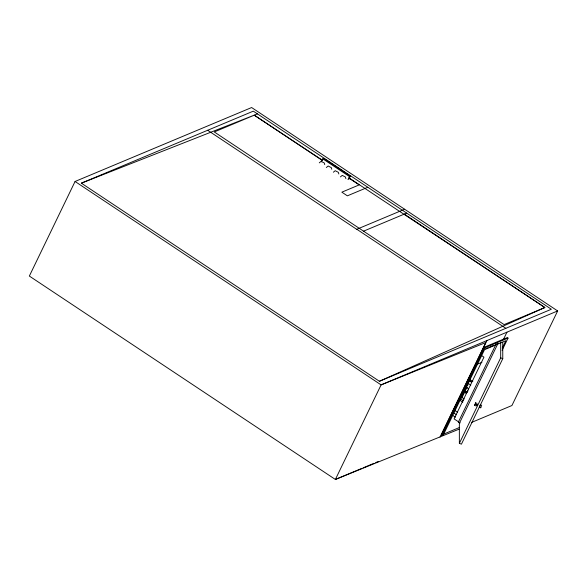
<?xml version="1.0" encoding="UTF-8"?>
<svg xmlns="http://www.w3.org/2000/svg" width="587" height="587" viewBox="0 0 587 587"><rect width="100%" height="100%" fill="white"/><g stroke="black" fill="none" stroke-linecap="round" stroke-linejoin="round"><path stroke-width="0.88" d="M470.238 378.534L470.209 380.06L469.196 380.486L471.471 381.682M480.694 407.283L480.68 407.928L481.685 405.03M476.805 404.127L476.395 404.898M480.489 404.553L479.256 407.363M471.368 422.508L511.93 405.522L557.65 310.941L251.625 107.538L75.07 181.478L29.35 276.059L335.375 479.462L458.939 429.222M321.338 161.821L322.784 158.828L323.672 158.453L350.329 176.173L348.883 179.167M347.996 179.541L349.441 176.548L350.329 176.173M440.015 437.146L485.735 342.566L381.095 384.889L335.375 479.462L361.423 468.558M502.252 348.128L505.825 340.724L484.532 349.647L443.2 435.136L442.018 435.635L441.248 435.121L486.968 340.548M442.018 435.635L484.385 348.003L508.041 338.097L507.271 337.584L483.615 347.489L484.385 348.003M460.56 398.147L462.042 397.524L467.098 387.075M496.096 344.033L458.344 422.134L459.687 423.029M497.893 343.622L459.35 423.359L459.364 443.346L461.433 444.168L502.766 358.672L502.751 342.316M503.463 339.396L506.948 332.176M502.105 350.38L508.041 338.097M459.364 443.346L500.689 357.857L500.682 342.412M465.315 391.654L466.423 391.375L467.098 392.608M465.674 391.845L466.335 391.676L466.738 392.417M467.377 391.133L468.044 390.964M467.92 382.181L469.02 380.846L471.302 382.049M319.284 162.848L321.104 161.33L324.273 162.959L324.736 164.617M326.328 167.53L328.155 166.011L331.325 167.64L331.78 169.298M333.379 172.218L335.199 170.7L338.369 172.329L338.831 173.987M340.423 176.9L342.25 175.381L345.42 177.01L345.882 178.668M379.407 381.271L551.354 309.254L253.313 111.156L81.366 183.166L379.407 381.271L544.883 307.522L404.326 214.094M367.8 187.275L347.365 195.831L341.854 192.169L359.185 184.912L349.309 178.345M404.641 209.243L356.691 229.319L207.673 130.27M363.544 231.168L406.688 213.103M557.65 310.941L381.095 384.889L75.07 181.478M485.647 348.766L488.149 347.724M489.815 347.027L493.975 345.281M495.641 344.584L498.136 343.542M477.048 364.314L481.92 362.274M363.104 467.854L374.029 463.275M375.709 462.571L378.226 461.514M441.248 435.121L459.628 427.424M81.366 183.166L257.414 113.885L214.27 131.95L504.101 324.596L544.883 307.522L349.126 177.956M476.974 403.225L476.02 406.087L475.998 405.522M466.856 385.659L468.008 384.903L467.457 383.568M500.689 357.857L502.766 358.672M472.851 381.308L469.446 379.554M322.358 160.244L254.303 115.199L322.703 160.669M322.784 158.828L349.441 176.548M356.823 229.268L505.84 328.316M481.663 355.634L483.945 357.153L454.103 418.898L460.12 422.897M467.362 382.856L470.781 385.123M462.042 397.524L464.214 398.969M460.546 398.94L463.437 400.862M459.892 400.275L462.783 402.198M454.903 410.496L457.633 412.316M453.729 412.932L456.459 414.745M452.313 415.141L455.343 417.159M466.482 387.002L468.426 389.049M475.815 402.66L474.597 405.529L475.815 402.66M477.4 404.362L476.996 405.316L477.4 404.362M464.919 391.602L464.948 392.806L466.247 393.18L466.225 391.977L464.919 391.602"/></g></svg>
